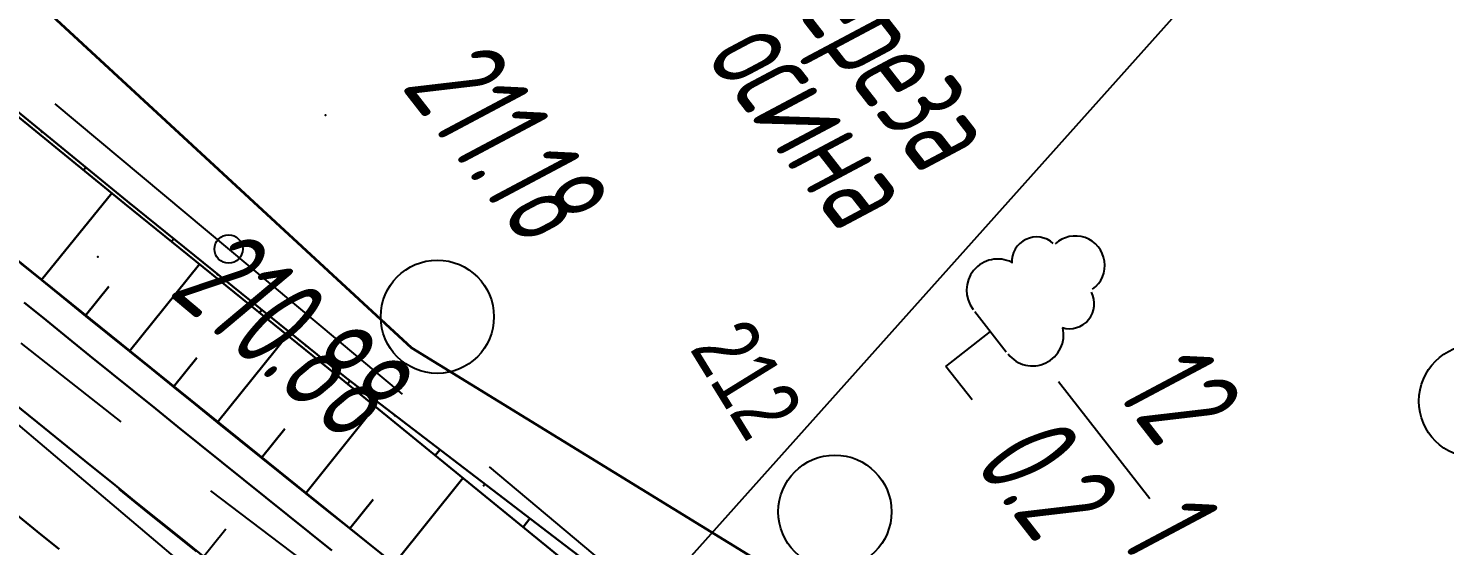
# Model space of a CAD drawing. Header units: millimetres. Extents: x -1799 to 6962, y -1020 to 4121.
# Drawn here: x 1712.9 to 1762.9, y 2393.6 to 2411.9 of the extents above; entities that cross this region are included whole.
import ezdxf
from ezdxf import colors
from ezdxf.entities.mleader import LeaderData, LeaderLine
from ezdxf.math import Vec2, Vec3

# ---------------------------------------------------------------- set-up
doc = ezdxf.new("R2010")
doc.units = ezdxf.units.MM
doc.linetypes.add('CONTI', pattern=[0])
doc.linetypes.add('STROT', pattern=[1.7, 0.5, -1.2])
for name, color, linetype, lineweight in [('10', 1, 'Continuous', 35), ('КОПИЯ_ОСЬ_13_ОТКОСЫ', 7, 'Continuous', 30), ('ОСЬ_ВЕРХ_ПОКРЫТИЯ_ГРАНИЦЫ_ПОЛОС', 7, 'Continuous', 30), ('ОСЬ_ВЕРХ_ПОКРЫТИЯ_ОСЬ', 1, 'Continuous', 30), ('Отметки', 5, 'Continuous', 30)]:
    doc.layers.add(name, color=color, linetype=linetype, lineweight=lineweight)
for name, color, linetype in [('GOR_BDEFAULT', 212, 'CONTI'), ('NAD_MDEFAULT', 7, 'CONTI'), ('PI_OTDEFAULT', 172, 'CONTI'), ('PI_TTDEFAULT', 5, 'CONTI'), ('PLN_O', 7, 'CONTI'), ('SIT_LDEFAULT', 7, 'CONTI'), ('USLZNDEFAULT', 7, 'CONTI'), ('ZAPSKDEFAULT', 7, 'CONTI'), ('КОПИЯ_ОСЬ_ТАНГЕНСЫ', 1, 'Continuous'), ('ОСЬ_ВЕРХ_ПОКРЫТИЯ_ПИКЕТЫ', 1, 'Continuous'), ('ОСЬ_ВЕРХ_ПОКРЫТИЯ_ТАНГЕНСЫ', 1, 'Continuous'), ('разметка', 7, 'Continuous')]:
    doc.layers.add(name, color=color, linetype=linetype)
doc.styles.add('eskd', font='spds.shx', dxfattribs={"width": 1.2, "oblique": 15})
doc.styles.add('SHRFT', font='TXT', dxfattribs={"width": 3.5})
doc.styles.add('ГОСТ', font='', dxfattribs={"oblique": 15, "height": 4})
doc.styles.get('ГОСТ').set_extended_font_data('GOST type A')

# ---------------------------------------------------------------- blocks, each defined once
blk = doc.blocks.new('BL_2004')
at = {"color": 0}
blk.add_circle((0, 0), 2, dxfattribs=at)
blk = doc.blocks.new('BL_104')
at = {"color": 0}
for p, q in [((-0.9, 2), (0.9, 2)), ((0, 0), (0, 2)), ((1.5, 0), (0, 0))]:
    blk.add_line(p, q, dxfattribs=at)
for centre, radius, start, end in [((0, 5.8), 1.04, 358, 185), ((-0.94, 4.8), 0.88, 100, 235), ((0.94, 4.8), 0.88, 305, 80), ((-1, 3.1), 1.1, 115, 270), ((1, 3.1), 1.1, 270, 65)]:
    blk.add_arc(centre, radius, start, end, dxfattribs=at)
blk = doc.blocks.new('_None')

msp = doc.modelspace()

# ---------------------------------------------------------------- linework, layer by layer
at = {"layer": '10'}
msp.add_lwpolyline([(1669.735964376314, 2453.013480735396), (1726.415964376481, 2400.56348073521), (1756.385964376686, 2382.173480734614), (1836.675964376258, 2319.303480735433), (1870.275964376351, 2298.053480735433), (1950.005964376332, 2264.3734807348), (2101.215964376295, 2227.683480735322), (2162.085964376407, 2219.923480734614), (2159.525964376351, 2213.473480735359), (2297.715964376295, 2209.333480734763)], dxfattribs=at)
at = {"layer": 'NAD_MDEFAULT', "color": 0}
msp.add_line((1749.267530376392, 2399.381462735509), (1752.49975337642, 2395.244406735909), dxfattribs=at)
at = {"layer": 'PI_TTDEFAULT', "color": 5}
for p in [(1723.371700376398, 2408.789216734854, 211.177), (1715.331700376419, 2403.779213735287, 210.878)]:
    msp.add_point(p, dxfattribs=at)
at = {"layer": 'PLN_O'}
for p, q in [((1713.8117003764, 2409.189217735467), (1726.081700376419, 2398.929215735209)), ((1729.151700376426, 2396.359215734911), (1741.231700376442, 2386.259217735765))]:
    msp.add_line(p, q, dxfattribs=at)
msp.add_circle((1719.951700376414, 2404.059212735307), 0.5, dxfattribs=at)
at = {"layer": 'SIT_LDEFAULT', "color": 7}
for p, q in [((1716.151700376426, 2397.95921473523), (1712.621700376398, 2400.729210735683)), ((1723.221700376433, 2392.559212735307), (1719.321700376409, 2395.51921173503))]:
    msp.add_line(p, q, dxfattribs=at)
at = {"layer": 'КОПИЯ_ОСЬ_13_ОТКОСЫ'}
for points in [[(1708.65014912221, 2412.047162099195), (1716.370584264727, 2405.753647847486), (1724.121558919878, 2399.49778275044), (1732.030504003496, 2393.4410582021), (1739.968843236895, 2387.422917409253), (1747.868474737139, 2381.359112782789), (1755.797525182696, 2375.333828969312), (1763.67627121541, 2369.244023366285), (1771.584565893145, 2363.192639394117), (1779.652177587481, 2357.353852315259), (1787.748124853106, 2351.554413838697), (1798.836610570879, 2344.181405110669)], [(1708.570952192278, 2411.950452847791), (1716.289975896807, 2405.654217763257), (1724.03955246541, 2399.395625157666), (1731.754232183428, 2393.092211766553), (1739.499505773516, 2386.826424641919), (1747.304036870928, 2380.63387398274), (1755.138616338701, 2374.479382558179), (1763.048150793047, 2368.421414418531), (1770.987077489825, 2362.402012868238), (1778.9301927242, 2356.38784889729), (1786.902490392657, 2350.412423177076), (1797.576967016192, 2342.479935689283)], [(1708.571002977182, 2411.95044516438), (1716.289997117807, 2405.654180515942), (1724.039508836557, 2399.395635594067), (1731.754352586557, 2393.092168797192), (1739.499469774057, 2386.82642172688), (1747.304157274057, 2380.633916844067), (1755.138629930307, 2374.479375828442), (1763.048053758432, 2368.421392430005), (1770.987018602182, 2362.401983250317), (1778.930133836557, 2356.387823094067), (1786.902545945932, 2350.412481297192), (1797.576862352182, 2342.479986180005)], [(1713.352054372759, 2408.206837697339), (1713.325486913653, 2408.174210591626)], [(1714.903541341753, 2406.944739384961), (1714.823173299761, 2406.845847173047)], [(1713.335895555307, 2402.968267430005), (1715.822711961557, 2406.033575047192)], [(1716.456258550616, 2405.684157414747), (1716.429502263994, 2405.651167912793)], [(1710.905719774057, 2404.942876805005), (1725.175739305307, 2393.43579672688), (1739.547809617807, 2382.05689047688), (1754.021442430307, 2370.80689047688), (1768.594928758432, 2359.687017430005), (1783.267292039682, 2348.697881687817), (1795.483600633432, 2339.652471531567), (1804.769489305307, 2332.884771336255), (1809.618854539682, 2329.37378500813), (1814.071979539682, 2326.17456625813), (1821.791461961557, 2320.707891453442), (1824.238971727182, 2319.000371922192), (1827.715534227182, 2316.60230063313), (1831.204303758432, 2314.22241782063), (1833.675495164682, 2312.55982016438), (1837.207385858588, 2310.218632840936)], [(1718.010207906695, 2404.425095601392), (1717.929277196856, 2404.325108571363)], [(1716.444782274057, 2400.451299656567), (1718.924274461557, 2403.51978110188)], [(1719.565387502642, 2403.167550130201), (1719.538442388506, 2403.134196324659)], [(1714.889606492807, 2401.708990086255), (1715.717731492807, 2402.731573094067)], [(1721.121795431109, 2401.911526723218), (1721.040303960772, 2401.810444875074)], [(1719.558307664682, 2397.940313328442), (1722.030719774057, 2401.012090672192)], [(1722.679429784746, 2400.657023473096), (1722.652297750445, 2400.623303456617)], [(1718.000934617807, 2399.19507407063), (1718.826374070932, 2400.218633640942)], [(1724.240199819536, 2399.406476064039), (1724.157392278643, 2399.29887108357)], [(1722.676960008432, 2395.435430515942), (1725.132526414682, 2398.49878500813)], [(1725.825792089434, 2398.1875009969), (1725.798223272295, 2398.151606602979)], [(1721.117145555307, 2396.687139500317), (1721.940143602182, 2397.711797703442)], [(1727.41257263753, 2396.9700766042), (1727.253251806231, 2396.762206120801)], [(1725.800495164682, 2392.936651219067), (1728.222370164682, 2395.970220555005)], [(1729.000547185869, 2395.754204793287), (1728.947503820391, 2395.684863133741)], [(1724.238239305307, 2394.18530844563), (1725.055622117807, 2395.207159031567)], [(1730.589704290362, 2394.539885564161), (1730.354253545733, 2394.231444402051)]]:
    msp.add_lwpolyline(points, dxfattribs=at)
at = {"layer": 'КОПИЯ_ОСЬ_ТАНГЕНСЫ'}
msp.add_line((1593.061700375847, 2498.9292147359), (1729.01693683235, 2383.884148786229), dxfattribs=at)
at = {"layer": 'ОСЬ_ВЕРХ_ПОКРЫТИЯ_ГРАНИЦЫ_ПОЛОС', "linetype": 'Continuous'}
for points in [[(1712.584624976977, 2403.57656991334), (1713.358600431684, 2402.948358152446), (1714.132881867767, 2402.320523556707), (1714.907469101492, 2401.693066279789), (1715.682361949011, 2401.065986462322), (1716.457560226359, 2400.439284257044), (1717.233063749483, 2399.81295981576), (1718.008872334418, 2399.187013284688), (1718.784985796907, 2398.561444811908), (1719.561403952694, 2397.9362545455), (1720.338126617522, 2397.311442637269), (1721.115153607077, 2396.687009229709), (1721.892484736754, 2396.062954475557), (1722.670119822151, 2395.439278523822), (1723.448058678632, 2394.815981517931), (1724.226301121505, 2394.193063608755), (1725.004846966194, 2393.570524944377)], [(1723.601598139483, 2393.41220114698), (1722.822975323952, 2394.035423512955), (1722.044656243126, 2394.659025158187), (1721.26664108196, 2395.28300593925), (1720.488930025002, 2395.90736570434), (1719.711523256885, 2396.532104310033), (1718.934420962274, 2397.157221600798), (1718.157623325455, 2397.78271743228), (1717.381130530857, 2398.40859165733), (1716.604942762884, 2399.034844126937), (1715.829060205733, 2399.661474689295), (1715.053483043544, 2400.288483200048), (1714.278211460574, 2400.915869505529), (1713.503245640701, 2401.543633460452), (1712.728585767918, 2402.171774915804)]]:
    msp.add_lwpolyline(points, dxfattribs=at)
at = {"layer": 'ОСЬ_ВЕРХ_ПОКРЫТИЯ_ГРАНИЦЫ_ПОЛОС', "linetype": 'Continuous', "lineweight": 30}
msp.add_lwpolyline([(1713.966287075551, 2393.454579333228), (1713.186785192529, 2394.083223024768), (1712.407590040422, 2394.712246864487)], dxfattribs=at)
at = {"layer": 'ОСЬ_ВЕРХ_ПОКРЫТИЯ_ОСЬ'}
msp.add_lwpolyline([(1678.140571012345, 2426.935068908532, 0.016252669472), (1782.592237927116, 2344.219494487544), (1782.592237927116, 2344.219494487544), (1793.111244468319, 2336.43198896983)], format="xyb", dxfattribs=at)
at = {"layer": 'ОСЬ_ВЕРХ_ПОКРЫТИЯ_ПИКЕТЫ'}
msp.add_line((1718.284729253044, 2392.226717328106), (1719.849730925935, 2394.176273625729), dxfattribs=at)
at = {"layer": 'ОСЬ_ВЕРХ_ПОКРЫТИЯ_ТАНГЕНСЫ'}
msp.add_line((1593.061700375847, 2498.9292147359), (1729.021700375868, 2383.879214736086), dxfattribs=at)
at = {"layer": 'разметка', "linetype": 'STROT', "lineweight": 30, "ltscale": 7}
msp.add_lwpolyline([(1420.04652013846, 2714.635381437291), (1440.393871879622, 2684.830009072472, 0.005429849887838796), (1456.530483447374, 2662.117518240039, 0.01189004537385402), (1456.530483446792, 2662.117518240971, 0.0006123680250216313), (1456.530483446384, 2662.117518240971, 0.01946663806365156), (1511.95666602735, 2592.421971225564, 0.00029212228464458), (1511.956666027583, 2592.421971225564), (1511.956666027234, 2592.421971226496), (1564.877093945726, 2531.327615324793, 0.01663758282477941), (1591.789409003521, 2501.745606418152, 0.02173619361086284), (1625.842434961125, 2471.190218647395), (1679.386242054965, 2425.881549567369, 0.01625038634135074), (1781.272363377075, 2345.19752298334), (1793.110815636008, 2336.433078734589, 0.0374981641388079), (1867.95562784852, 2286.612720867072, 0.01049213208376626), (1879.200727661295, 2280.95277412833, 0.03749886609030127), (1963.803373555254, 2250.519142287237), (1979.686645083488, 2245.687181663153), (1979.68664508343, 2245.687181663153, 0.001668622624001404), (2014.916248147792, 2235.019000039821), (2014.916248147822, 2235.019000040752)], format="xyb", dxfattribs=at)

# ---------------------------------------------------------------- block references
at = {"layer": 'USLZNDEFAULT', "color": 7, "rotation": 307.9999999999999}
msp.add_blockref('BL_104', (1745.296320376403, 2399.909642735881), dxfattribs=at)
at = {"layer": 'ZAPSKDEFAULT', "color": 7, "rotation": 307.9999999999999}
for p in [(1727.325217376414, 2401.667154735339), (1764.008639376387, 2398.68635373601), (1741.371961376464, 2394.778883735103)]:
    msp.add_blockref('BL_2004', p, dxfattribs=at)

# ---------------------------------------------------------------- texts
at = {"layer": 'GOR_BDEFAULT', "color": 212, "style": 'SHRFT', "width": 0.75}
msp.add_text('212', height=2.3625, rotation=301.682067, dxfattribs=at).set_placement((1736.220236376461, 2400.533463735518, 212))
at = {"layer": 'NAD_MDEFAULT', "color": 7, "style": 'eskd', "oblique": 10, "width": 0.8}
for s, p in [(' береза', (1738.12032737642, 2414.816241735046)), ('осина', (1736.723955376374, 2410.831381735777)), (' 12', (1750.301794376408, 2400.189518735197)), (' 0.2', (1745.308986376456, 2397.668993735139)), (' 1', (1750.418071376402, 2394.97600173523))]:
    msp.add_text(s, height=3.5, rotation=307.9999999999999, dxfattribs=at).set_placement(p)
at = {"layer": 'PI_OTDEFAULT', "color": 172, "style": 'eskd', "oblique": 10, "width": 0.8}
for s, rotation, p in [('211.18', 307.9999999999999, (1726.001700376402, 2409.799218735111)), ('210.88', 320, (1717.761700376412, 2402.489212735009))]:
    msp.add_text(s, height=3.5, rotation=rotation, dxfattribs=at).set_placement(p)

# ---------------------------------------------------------------- leaders
at = {"layer": 'Отметки', "ltscale": 0.2}
ml = msp.add_multileader_mtext('Standard', dxfattribs=at)
ml.set_content('213,50', color=256, style='ГОСТ')
ml.set_leader_properties()
ml.set_arrow_properties(name='NONE')
ml.build(insert=Vec2(0, 0))
ml.multileader.update_dxf_attribs({"text_left_attachment_type": 6, "text_right_attachment_type": 6, "dogleg_length": 0.36, "arrow_head_size": 2})
ctx = ml.context
ctx.base_point, ctx.arrow_head_size, ctx.landing_gap_size, ctx.plane_origin, ctx.plane_x_axis, ctx.plane_y_axis = Vec3(1744.631019265366, 2432.588267834295), 2, 0, Vec3(1718.32507473531, 2355.647979116452), Vec3(0.786989049749744, -0.6169669647347374), Vec3(0.6169669647347374, 0.786989049749744)
ctx.left_attachment, ctx.right_attachment, ctx.text_align_type = 6, 6, 2
notes = []
notes.append((ctx, [(1, (1, 1, 0), (1760.437527378681, 2420.196617230226), (-0.786989049749744, 0.6169669647347376), 0.3600000000000002, [(0, [(1729.839648929405, 2386.008725981613)], 0, [])])]))
ctx.mtext.insert, ctx.mtext.text_direction, ctx.mtext.rotation, ctx.mtext.alignment, ctx.mtext.line_spacing_style, ctx.mtext.flow_direction = Vec3(1762.99225935856, 2424.038874966477), Vec3(0.786989049749744, -0.6169669647347374), 5.618302427265428, 3, 2, 5
ml = msp.add_multileader_mtext('Standard', dxfattribs=at)
ml.set_content('213,28', color=256, style='ГОСТ')
ml.set_leader_properties()
ml.set_arrow_properties(name='NONE')
ml.build(insert=Vec2(0, 0))
ml.multileader.update_dxf_attribs({"text_left_attachment_type": 6, "text_right_attachment_type": 6, "dogleg_length": 0.36, "arrow_head_size": 2})
ctx = ml.context
ctx.base_point, ctx.arrow_head_size, ctx.landing_gap_size, ctx.plane_origin, ctx.plane_x_axis, ctx.plane_y_axis = Vec3(1772.142119208264, 2410.152758416838), 2, 0, Vec3(1747.322415552053, 2332.704422217247), Vec3(0.786989049749744, -0.6169669647347374), Vec3(0.6169669647347374, 0.786989049749744)
ctx.left_attachment, ctx.right_attachment, ctx.text_align_type = 6, 6, 2
notes.append((ctx, [(1, (1, 1, 0), (1787.988793622595, 2397.729619088967), (-0.786989049749744, 0.6169669647347376), 0.3600000000000002, [(0, [(1758.836989746147, 2363.065169082408)], 0, [])])]))
ctx.mtext.insert, ctx.mtext.text_direction, ctx.mtext.rotation, ctx.mtext.alignment, ctx.mtext.line_spacing_style, ctx.mtext.flow_direction = Vec3(1790.543525602474, 2401.571876825218), Vec3(0.786989049749744, -0.6169669647347374), 5.618302427265428, 3, 2, 5
for ctx, leaders in notes:
    for number, flags, end, landing, length, lines in leaders:
        leader = LeaderData()
        leader.index, (leader.has_last_leader_line, leader.has_dogleg_vector, leader.attachment_direction) = number, flags
        leader.last_leader_point, leader.dogleg_vector, leader.dogleg_length = Vec3(end), Vec3(landing), length
        for number, points, colour, breaks in lines:
            line = LeaderLine()
            line.index, line.vertices, line.color, line.breaks = number, Vec3.list(points), colors.encode_raw_color(colour), breaks
            leader.lines.append(line)
        ctx.leaders.append(leader)

doc.saveas('drawing.dxf')
